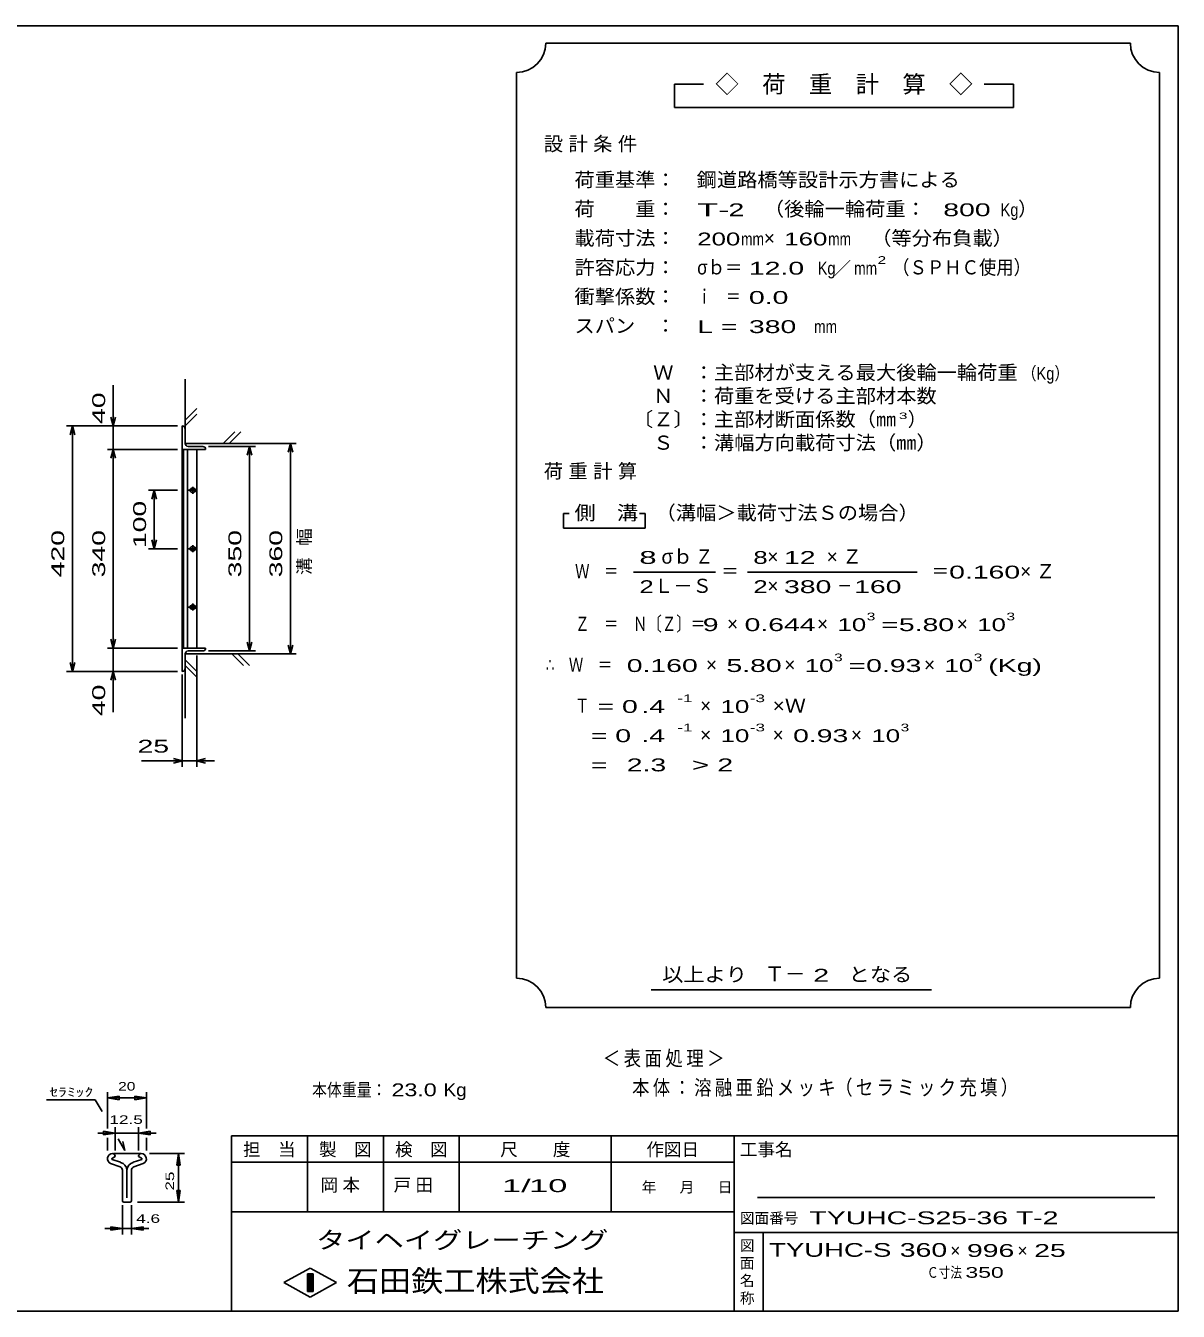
# Model space of a CAD drawing. Units: millimetres, scale not verified. Extents: x -1820 to 1731, y -1282 to 1054.
# Drawn here: x -241 to 1731, y -1146 to 1054 of the extents above; entities that cross this region are included whole.
import ezdxf
from ezdxf.enums import TextEntityAlignment as Align

# ---------------------------------------------------------------- set-up
doc = ezdxf.new("R2010")
doc.units = ezdxf.units.MM
doc.header["$LTSCALE"] = 10
for name, color, linetype, lineweight in [('0_2', 150, 'Continuous', 25), ('16', 3, 'Continuous', 25), ('22', 2, 'Continuous', 25), ('32', 4, 'Continuous', 25)]:
    doc.layers.add(name, color=color, linetype=linetype, lineweight=lineweight)
doc.styles.add('ベクトル', font='')
doc.styles.get('ベクトル').set_extended_font_data('ベクトル')

msp = doc.modelspace()

# ---------------------------------------------------------------- linework, layer by layer
at = {"layer": '0_2'}
for p, q in [((-1729, 1053.5), (1731, 1053.5)), ((1731, 1053.5), (1731, -1146.5)), ((1731, -846.5), (111, -846.5)), ((111, -846.5), (111, -1146.5)), ((241, -846.5), (241, -976.5)), ((371, -976.5), (371, -846.5)), ((501, -846.5), (501, -976.5)), ((761, -976.5), (761, -846.5)), ((971, -846.5), (971, -1146.5)), ((971, -891.5), (111, -891.5)), ((1691, -951.5), (1011, -951.5)), ((111, -976.5), (971, -976.5)), ((971, -1011.5), (1731, -1011.5)), ((1021, -1146.5), (1021, -1011.5)), ((201, -1097.5), (246, -1072.5)), ((246, -1072.5), (291, -1097.5)), ((246, -1122.5), (201, -1097.5)), ((241, -1082.5), (251, -1082.5)), ((241, -1112.5), (241, -1082.5)), ((241, -1082.5), (243, -1082.5)), ((243, -1082.5), (243, -1112.5)), ((245, -1112.5), (245, -1082.5)), ((245, -1082.5), (247, -1082.5)), ((291, -1097.5), (246, -1122.5)), ((247, -1082.5), (247, -1112.5)), ((249, -1112.5), (249, -1082.5)), ((249, -1082.5), (251, -1082.5)), ((251, -1082.5), (251, -1112.5)), ((251, -1082.5), (251, -1112.5)), ((251, -1112.5), (241, -1112.5)), ((243, -1112.5), (245, -1112.5)), ((247, -1112.5), (249, -1112.5)), ((1731, -1146.5), (-1729, -1146.5))]:
    msp.add_line(p, q, dxfattribs=at)
at = {"layer": '16'}
for p, q in [((27, 368.5), (27, 328.5)), ((32, 338.5), (32, 363.5)), ((62, 333.5), (37, 333.5)), ((27, 328.5), (67, 328.5)), ((27, 328.5), (27, -11.5)), ((52, 328.5), (27, 328.5)), ((29, 328.5), (29, -11.5)), ((36, -11.5), (36, 328.5)), ((52, -11.5), (52, 328.5)), ((45, 264.5), (45, 252.5)), ((37, 258.5), (53, 258.5)), ((47, 261.5), (43, 261.5)), ((43, 255.5), (47, 255.5)), ((37, 158.5), (53, 158.5)), ((47, 161.5), (43, 161.5)), ((43, 155.5), (47, 155.5)), ((45, 164.5), (45, 152.5)), ((37, 58.5), (53, 58.5)), ((47, 61.5), (43, 61.5)), ((43, 55.5), (47, 55.5)), ((45, 64.5), (45, 52.5)), ((27, -11.5), (67, -11.5)), ((27, -51.5), (27, -11.5)), ((27, -11.5), (52, -11.5)), ((32, -21.5), (32, -46.5)), ((62, -16.5), (37, -16.5))]:
    msp.add_line(p, q, dxfattribs=at)
for centre, radius, start, end in [((27, 363.5), 5, 0, 90), ((37, 338.5), 5, 180, 270), ((62, 328.5), 5, 0, 90), ((43, 258.5), 3, 90, 270), ((45, 258.5), 4, 46.6, 133.4), ((45, 258.5), 4, 226.6, 313.4), ((47, 258.5), 3, 270, 90), ((43, 158.5), 3, 90, 270), ((45, 158.5), 4, 46.6, 133.4), ((45, 158.5), 4, 226.6, 313.4), ((47, 158.5), 3, 270, 90), ((43, 58.5), 3, 90, 270), ((45, 58.5), 4, 46.6, 133.4), ((45, 58.5), 4, 226.6, 313.4), ((47, 58.5), 3, 270, 90), ((37, -21.5), 5, 90, 180), ((62, -11.5), 5, 270, 0), ((27, -46.5), 5, 270, 0)]:
    msp.add_arc(centre, radius, start, end, dxfattribs=at)
at = {"layer": '22', "color": 4}
for p, q in [((1649, 1023.5), (649, 1023.5)), ((599, 973.5), (599, -576.5)), ((1699, -576.5), (1699, 973.5)), ((919, 953.5), (869, 953.5)), ((869, 953.5), (869, 913.5)), ((1449, 953.5), (1399, 953.5)), ((1449, 913.5), (1449, 953.5)), ((869, 913.5), (1449, 913.5)), ((32, 338.5), (32, 448.5)), ((-91, 368.5), (-91, 438.5)), ((32, 378.5), (52, 398.5)), ((-91, 368.5), (-95, 383.5)), ((-87, 383.5), (-91, 368.5)), ((32, 368.5), (52, 388.5)), ((-171, 368.5), (19, 368.5)), ((-165, 353.5), (-161, 368.5)), ((-157, 353.5), (-161, 368.5)), ((-161, -51.5), (-161, 368.5)), ((19, 368.5), (-101, 368.5)), ((-91, 368.5), (-91, 328.5)), ((97, 338.5), (117, 358.5)), ((107, 338.5), (127, 358.5)), ((32, 338.5), (222, 338.5)), ((72, 333.5), (152, 333.5)), ((138, 318.5), (142, 333.5)), ((146, 318.5), (142, 333.5)), ((142, -16.5), (142, 333.5)), ((208, 323.5), (212, 338.5)), ((216, 323.5), (212, 338.5)), ((212, -21.5), (212, 338.5)), ((-101, 328.5), (19, 328.5)), ((-95, 313.5), (-91, 328.5)), ((-87, 313.5), (-91, 328.5)), ((-91, -11.5), (-91, 328.5)), ((19, 258.5), (-31, 258.5)), ((-21, 258.5), (-25, 243.5)), ((-17, 243.5), (-21, 258.5)), ((-21, 258.5), (-21, 158.5)), ((689, 218.5), (679, 218.5)), ((679, 218.5), (679, 193.5)), ((819, 218.5), (809, 218.5)), ((819, 193.5), (819, 218.5)), ((679, 193.5), (819, 193.5)), ((-31, 158.5), (19, 158.5)), ((-21, 158.5), (-25, 173.5)), ((-17, 173.5), (-21, 158.5)), ((799, 118.5), (939, 118.5)), ((994, 118.5), (1284, 118.5)), ((-91, -11.5), (-95, 3.5)), ((-91, -11.5), (-87, 3.5)), ((-101, -11.5), (19, -11.5)), ((-91, -51.5), (-91, -11.5)), ((32, -21.5), (222, -21.5)), ((32, -131.5), (32, -21.5)), ((72, -16.5), (152, -16.5)), ((132, -41.5), (112, -21.5)), ((142, -41.5), (122, -21.5)), ((142, -16.5), (138, -1.5)), ((142, -16.5), (146, -1.5)), ((212, -21.5), (208, -6.5)), ((212, -21.5), (216, -6.5)), ((-161, -51.5), (-165, -36.5)), ((-161, -51.5), (-157, -36.5)), ((52, -51.5), (32, -31.5)), ((52, -61.5), (32, -41.5)), ((52, -214.5), (52, -24.5)), ((-171, -51.5), (19, -51.5)), ((-101, -51.5), (19, -51.5)), ((-95, -66.5), (-91, -51.5)), ((-87, -66.5), (-91, -51.5)), ((-91, -121.5), (-91, -51.5)), ((27, -214.5), (27, -56.5)), ((-43, -204.5), (27, -204.5)), ((27, -204.5), (12, -200.5)), ((12, -208.5), (27, -204.5)), ((27, -204.5), (52, -204.5)), ((52, -204.5), (67, -200.5)), ((67, -208.5), (52, -204.5)), ((52, -204.5), (82, -204.5)), ((829, -596.5), (1309, -596.5)), ((649, -626.5), (1649, -626.5))]:
    msp.add_line(p, q, dxfattribs=at)
for centre, start, end in [((599, 1023.5), 270, 0), ((1699, 1023.5), 180, 270), ((599, -626.5), 0, 90), ((1699, -626.5), 90, 180)]:
    msp.add_arc(centre, 50, start, end, dxfattribs=at)
at = {"layer": '32'}
for p, q in [((-205.33, -784.5), (-122, -784.5)), ((-110.33, -804.5), (-122, -784.5)), ((-101, -833.5), (-101, -771.5)), ((-101, -781.5), (-81, -778.5)), ((-81, -784.5), (-101, -781.5)), ((-101, -781.5), (-34.33, -781.5)), ((-81, -784.5), (-81, -778.5)), ((-34.33, -781.5), (-54.33, -778.5)), ((-54.33, -784.5), (-54.33, -778.5)), ((-54.33, -784.5), (-34.33, -781.5)), ((-34.33, -833.5), (-34.33, -771.5)), ((-87.67, -871.5), (-87.67, -831.5)), ((-47.67, -831.5), (-47.67, -871.5)), ((-87.67, -841.5), (-117.67, -841.5)), ((-87.67, -841.5), (-107.67, -838.5)), ((-107.67, -838.5), (-107.67, -844.5)), ((-107.67, -844.5), (-87.67, -841.5)), ((-101, -871.5), (-101, -849.5)), ((-87.67, -841.5), (-47.67, -841.5)), ((-71, -871.5), (-82.67, -851.5)), ((-71, -871.5), (-74.67, -855.83)), ((-47.67, -841.5), (-27.67, -838.5)), ((-27.67, -844.5), (-47.67, -841.5)), ((-47.67, -841.5), (-17.67, -841.5)), ((-34.33, -871.5), (-34.33, -849.5)), ((-27.67, -838.5), (-27.67, -844.5)), ((-90.7, -876.5), (-43.87, -876.5)), ((-29.33, -876.5), (30.67, -876.5)), ((17.67, -896.5), (20.67, -876.5)), ((23.67, -896.5), (20.67, -876.5)), ((20.67, -959.83), (20.67, -876.5)), ((-95.6, -893.76), (-79.36, -899.46)), ((-78.66, -891.59), (-93.06, -886.53)), ((-92.53, -884.21), (-87.73, -881.88)), ((-87.73, -881.88), (-87.73, -881.11)), ((-42.34, -886.53), (-56.74, -891.59)), ((-56.04, -899.46), (-39.81, -893.76)), ((-47.67, -881.11), (-47.67, -881.88)), ((-47.67, -881.88), (-42.87, -884.21)), ((17.67, -896.5), (23.67, -896.5)), ((-75.37, -905.14), (-75.37, -957.54)), ((-67.67, -952.2), (-67.67, -905.3)), ((-60.03, -957.54), (-60.03, -905.14)), ((20.67, -959.83), (17.67, -939.83)), ((17.67, -939.83), (23.67, -939.83)), ((23.67, -939.83), (20.67, -959.83)), ((-75.33, -1014.83), (-75.33, -964.83)), ((-73.03, -959.87), (-62.37, -959.87)), ((-60, -1014.83), (-60, -964.83)), ((-49.33, -959.83), (30.67, -959.83)), ((-105.33, -1004.83), (-75.33, -1004.83)), ((-75.33, -1004.83), (-95.33, -1001.83)), ((-95.33, -1007.83), (-95.33, -1001.83)), ((-95.33, -1007.83), (-75.33, -1004.83)), ((-75.33, -1004.83), (-60, -1004.83)), ((-60, -1004.83), (-40, -1001.83)), ((-40, -1007.83), (-60, -1004.83)), ((-60, -1004.83), (-30, -1004.83)), ((-40, -1007.83), (-40, -1001.83))]:
    msp.add_line(p, q, dxfattribs=at)
for centre, radius, start, end in [((-92.03, -885.5), 9, 90.98, 246.68), ((-92.56, -881.32), 4.83, 2.5, 85.55), ((-42.84, -881.32), 4.83, 94.45, 177.5), ((-43.37, -885.5), 9, 293.32, 89.02002), ((-91.98, -885.55), 1.47, 111.91, 222.33), ((-81.36, -905.13), 6, 0, 70.58), ((-82.97, -906.31), 15.33, 3.78, 73.7), ((-52.44, -906.31), 15.33, 106.3, 176.22), ((-54.04, -905.13), 6, 109.42, 180), ((-43.42, -885.55), 1.47, 317.67, 68.08999), ((-73.03, -957.54), 2.33, 180, 270), ((-62.37, -957.54), 2.33, 270, 0)]:
    msp.add_arc(centre, radius, start, end, dxfattribs=at)

# ---------------------------------------------------------------- texts
at = {"layer": '0_2', "style": 'ベクトル'}
for s, height, p in [('担\u3000当', 21.99, (131, -869.5)), ('製\u3000図', 21.99, (261, -869.5)), ('検\u3000図', 21.99, (391, -869.5)), ('尺\u3000\u3000度', 21.99, (571, -869.5)), ('作図日', 21.99, (821, -869.5)), ('工事名', 21.99, (981, -869.5)), ('年', 18.33, (813, -934)), ('月', 18.33, (878, -934)), ('日', 18.33, (943, -934)), ('図面番号', 18.33, (981, -987)), ('図', 18.33, (981, -1034)), ('面', 18.33, (981, -1064)), ('名', 18.33, (981, -1094)), ('称', 18.33, (981, -1124))]:
    msp.add_text(s, height=height, dxfattribs=at).set_placement(p, align=Align.MIDDLE_LEFT)
at = {"layer": '0_2', "color": 222, "style": 'ベクトル'}
for s, height, width, p in [('タイヘイグレーチング', 29.33, 1.25, (256, -1024.5)), ('石田鉄工株式会社', 36.66, 1.1, (308.5, -1094.5))]:
    msp.add_text(s, height=height, dxfattribs=dict(at, width=width)).set_placement(p, align=Align.MIDDLE_LEFT)
at = {"layer": '22', "style": 'ベクトル'}
for s, height, p in [('◇\u3000荷\u3000重\u3000計\u3000算\u3000◇', 29.33, (939, 953.5)), ('）', 24.19, (1457, 740)), ('×', 24.19, (1022, 690)), ('／', 21.99, (1141.5, 638.5)), ('）', 24.19, (1268, 380)), ('σｂ', 24.19, (847, 145)), ('×', 24.19, (1028, 145)), ('Ｌ－Ｓ', 24.19, (834, 95)), ('×', 24.19, (1028, 95)), ('×', 24.19, (959, 30)), ('×', 24.19, (1113, 30)), ('×', 24.19, (1352, 30)), ('×', 24.19, (923, -40)), ('×', 24.19, (1057, -40)), ('×', 24.19, (1296, -40)), ('×', 24.19, (913, -110)), ('×', 24.19, (913, -160)), ('×', 24.19, (1037, -160)), ('×', 24.19, (1171, -160)), ('Ｔ－', 25.66, (1023, -569)), ('×', 21.99, (1341, -1042.5)), ('×', 21.99, (1456, -1042.5))]:
    msp.add_text(s, height=height, dxfattribs=at).set_placement(p, align=Align.MIDDLE_LEFT)
for s, height, width, p in [('荷重基準：\u3000', 24.19, 1.05, (698, 790)), ('鋼道路橋等設計示方書による', 24.19, 1.05, (907, 790)), ('荷\u3000\u3000重：\u3000', 24.19, 1.05, (698, 740)), ('T-', 21.99, 2, (908, 738.5)), (' 2 ', 21.99, 1.65, (948, 738.5)), ('（後輪一輪荷重：', 24.19, 1.05, (1022, 740)), ('  800', 21.99, 1.65, (1302, 738.5)), ('Kg', 21.99, 0.85, (1427, 738.5)), ('載荷寸法：\u3000', 24.19, 1.05, (698, 690)), ('\u3000（等分布負載）', 24.19, 1.05, (1171, 690)), ('200', 21.99, 1.5, (908, 688.5)), ('mm', 21.99, 0.8, (983, 688.5)), ('160', 21.99, 1.5, (1057, 688.5)), ('mm', 21.99, 0.8, (1132, 688.5)), ('許容応力：\u3000', 24.19, 1.05, (698, 640)), ('σｂ＝', 24.19, 0.9, (908, 640)), (' 12.0', 21.99, 1.65, (983, 638.5)), ('Kg', 21.99, 0.85, (1114, 638.5)), ('mm', 21.99, 0.8, (1176.5, 638.5)), ('2', 13.2, 1.5, (1216.5, 652.5)), ('（ＳＰＨＣ使用）', 24.19, 0.9, (1241.5, 640)), ('衝撃係数：\u3000', 24.19, 1.05, (698, 590)), ('ｉ\u3000＝', 24.19, 0.75, (908, 590)), (' 0.0', 21.99, 1.65, (983, 588.5)), ('スパン\u3000：\u3000', 24.19, 1.05, (698, 540)), ('L =', 21.99, 1.65, (908, 538.5)), (' 380 ', 21.99, 1.65, (983, 538.5)), ('mm', 21.99, 0.8, (1108, 538.5)), ('\u3000Ｗ\u3000：主部材が支える最大後輪一輪荷重', 24.19, 1.05, (798, 460)), ('（Kg）', 21.99, 0.85, (1463, 458.5)), ('\u3000Ｎ\u3000：荷重を受ける主部材本数', 24.19, 1.05, (798, 420)), ('〔Ｚ〕：主部材断面係数（㎜', 24.19, 1.05, (798, 380)), ('3', 11, 1.8, (1253, 386)), ('\u3000Ｓ\u3000：溝幅方向載荷寸法（㎜）', 24.19, 1.05, (798, 340)), ('側\u3000溝', 24.19, 1.1, (698, 220)), ('\u3000（溝幅＞載荷寸法Ｓの場合）', 24.19, 1.05, (802, 220)), ('8', 21.99, 1.8, (809, 143.5)), ('Ｚ', 24.19, 0.9, (905, 145)), ('8', 21.99, 1.5, (1004, 143.5)), (' 12 ', 21.99, 1.65, (1043, 143.5)), ('Ｗ\u3000＝', 24.19, 0.75, (699, 120)), ('＝', 24.19, 0.9, (949, 120)), ('＝', 24.19, 0.9, (1309, 120)), ('0.160', 21.99, 1.65, (1339, 118.5)), ('2', 21.99, 1.5, (809, 93.5)), ('2', 21.99, 1.5, (1004, 93.5)), (' 380 ', 21.99, 1.65, (1043, 93.5)), ('－', 24.19, 0.75, (1148, 95)), (' 160 ', 21.99, 1.65, (1163, 93.5)), ('Ｚ\u3000＝\u3000Ｎ〔Ｚ〕＝', 24.19, 0.75, (699, 30)), ('3', 13.2, 1.5, (1198, 42.5)), ('3', 13.2, 1.5, (1437, 42.5)), (' 9 ', 21.99, 1.65, (904, 28.5)), ('0.644', 21.99, 1.65, (989, 28.5)), ('10', 21.99, 1.5, (1148, 28.5)), ('=', 21.99, 1.7, (1223, 28.5)), ('5.80', 21.99, 1.65, (1253, 28.5)), ('10', 21.99, 1.5, (1387, 28.5)), ('3', 13.2, 1.5, (1142, -27.5)), ('3', 13.2, 1.5, (1381, -27.5)), ('∴\u3000Ｗ\u3000＝', 24.19, 0.75, (649, -40)), (' 0.160', 21.99, 1.65, (774, -41.5)), ('5.80', 21.99, 1.65, (958, -41.5)), ('10', 21.99, 1.5, (1092, -41.5)), ('=', 21.99, 1.7, (1167, -41.5)), ('0.93', 21.99, 1.65, (1197, -41.5)), ('10', 21.99, 1.5, (1331, -41.5)), ('(Kg)', 21.99, 1.65, (1406, -41.5)), ('Ｔ', 24.19, 0.75, (699, -110)), (' = 0', 21.99, 1.65, (724, -111.5)), (' .4 ', 21.99, 1.65, (799, -111.5)), ('-1', 13.2, 1.65, (874, -97.5)), ('10', 21.99, 1.5, (948, -111.5)), ('-3', 13.2, 1.65, (998, -97.5)), ('×Ｗ', 24.19, 1.1, (1037, -110)), ('  = 0', 21.99, 1.65, (699, -161.5)), (' .4 ', 21.99, 1.65, (799, -161.5)), ('-1', 13.2, 1.65, (874, -147.5)), ('10', 21.99, 1.5, (948, -161.5)), ('-3', 13.2, 1.65, (998, -147.5)), ('0.93', 21.99, 1.65, (1072, -161.5)), ('10', 21.99, 1.5, (1206, -161.5)), ('3', 13.2, 1.5, (1256, -147.5)), (' 25 ', 21.99, 1.65, (-63, -179.5)), ('  =', 21.99, 1.65, (699, -211.5)), (' 2.3', 21.99, 1.65, (774, -211.5)), ('>', 21.99, 1.7, (899, -211.5)), (' 2 ', 21.99, 1.65, (929, -211.5)), ('以上より\u3000', 24.19, 1.1, (848, -570)), (' 2 ', 21.99, 1.65, (1093, -571.5)), ('となる', 24.19, 1.1, (1167, -570)), ('本体重量：', 21.99, 0.85, (249, -767.5)), (' 23.0', 21.99, 1.35, (374, -767.5)), ('Kg', 21.99, 1.1, (474, -767.5)), ('1/', 21.99, 2, (574, -931.5)), (' 10 ', 21.99, 2, (604, -931.5)), ('TYUHC-S25-36 T-2                       ', 21.99, 1.65, (1100, -986.5)), ('TYUHC-S', 23.46, 1.5, (1031, -1041.5)), (' 360 ', 23.46, 1.55, (1241, -1041.5)), (' 996 ', 21.99, 1.65, (1356, -1042.5)), (' 25 ', 21.99, 1.65, (1471, -1042.5)), ('Ｃ寸法：', 18.33, 0.8, (1301, -1080)), (' 350 ', 18.33, 1.6, (1356, -1080))]:
    msp.add_text(s, height=height, dxfattribs=dict(at, width=width)).set_placement(p, align=Align.MIDDLE_LEFT)
at = {"layer": '22', "style": 'ベクトル', "width": 1.65}
for s, p in [(' 40 ', (-116, 358.5)), (' 100 ', (-46, 146)), (' 420 ', (-186, 96)), (' 340 ', (-116, 96)), (' 350 ', (117, 96)), (' 360 ', (187, 96)), (' 40 ', (-116, -141.5))]:
    msp.add_text(s, height=21.99, rotation=90, dxfattribs=at).set_placement(p, align=Align.MIDDLE_LEFT)
at = {"layer": '22', "attachment_point": 4, "style": 'ベクトル'}
for s, insert, char_height in [('\\T1.28;設計条件', (645.5, 850), 24.19), ('\\T1.28;荷重計算', (645.5, 290), 24.19), ('\\T1.42;×Ｚ', (1129.5, 145), 24.19), ('\\T1.42;×Ｚ', (1460.5, 120), 24.19), ('\\T1.2;\\W0.85;＜表面処理＞', (746.5, -715), 25.66), ('\\T1.19;\\W0.85;本体：溶融亜鉛メッキ', (796.5, -765), 25.66), ('\\T1.19;\\W0.85;（セラミック充填）', (1144, -765), 25.66), ('\\T1.25;岡本\u3000', (263.5, -931.5), 21.99), ('\\T1.25;戸田\u3000', (388.5, -931.5), 21.99)]:
    msp.add_mtext(s, dxfattribs=dict(at, insert=insert, char_height=char_height))
at = {"layer": '22', "insert": (237, 113.5), "char_height": 21.99, "attachment_point": 4, "rotation": 90, "style": 'ベクトル'}
msp.add_mtext('\\T1.67;溝幅', dxfattribs=at)
at = {"layer": '32', "color": 2, "style": 'ベクトル'}
for s, width, p in [('ｾﾗﾐｯｸ', 1.5, (-200.33, -771.5)), ('20', 1.35, (-82.67, -761.5)), ('12.5', 1.5, (-97.67, -818.5)), (' 4.6 ', 1.5, (-60, -987.83))]:
    msp.add_text(s, height=14.66, dxfattribs=dict(at, width=width)).set_placement(p, align=Align.MIDDLE_LEFT)
at = {"layer": '32', "color": 2, "style": 'ベクトル', "width": 1.5}
msp.add_text(' 25 ', height=14.66, rotation=90, dxfattribs=at).set_placement((5.67, -948.17), align=Align.MIDDLE_LEFT)

doc.saveas('drawing.dxf')
